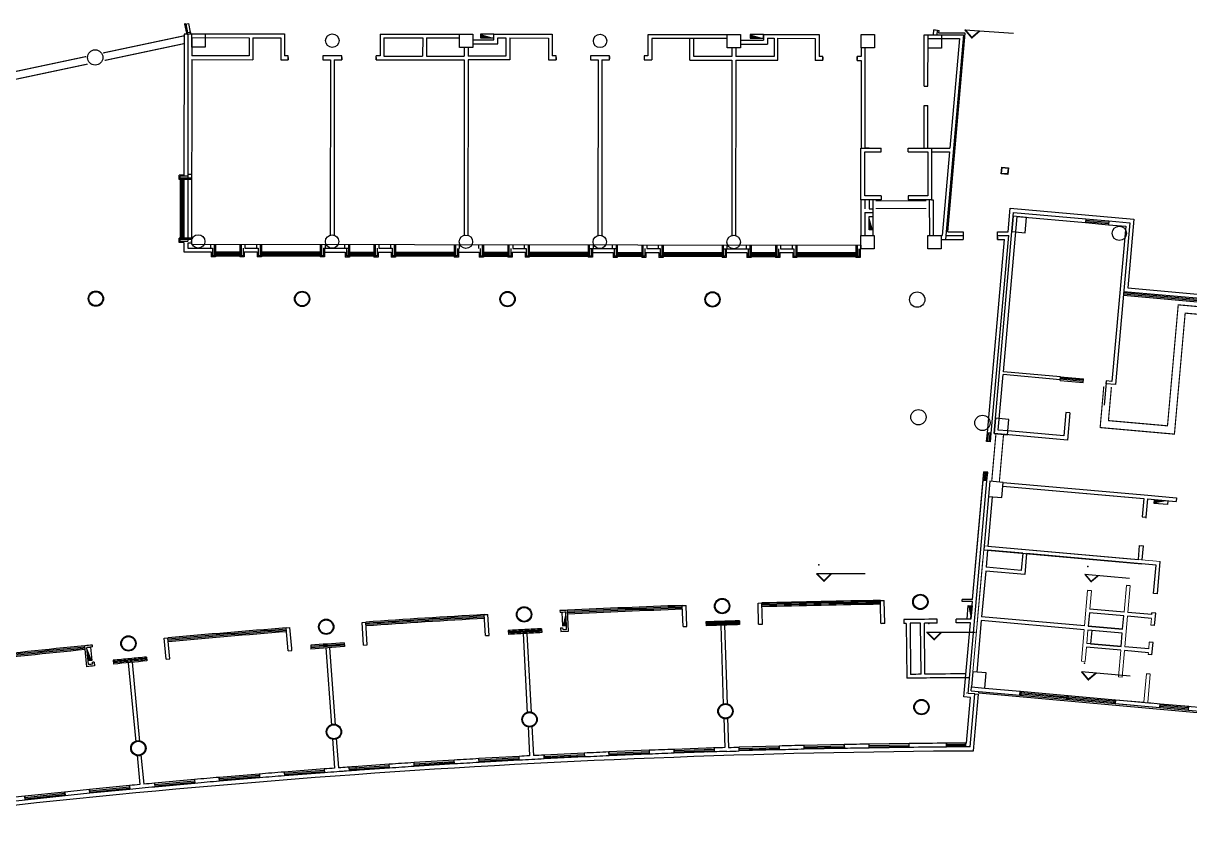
# Model space of a CAD drawing. Header units: millimetres. Extents: x 11680834 to 11851556, y -6213014 to -6078394.
# Drawn here: x 11726574 to 11787564, y -6211866 to -6168938 of the extents above; entities that cross this region are included whole.
import ezdxf

# ---------------------------------------------------------------- set-up
doc = ezdxf.new("R2010")
doc.units = ezdxf.units.MM
for name, color, linetype in [('A—\\M+5C3C5\\M+5B4B0', 135, 'Continuous'), ('A—\\M+5C7BD\\M+5CCE5', 7, 'Continuous'), ('E-COLS-F4$0$0S-COLS-I', 90, 'Continuous'), ('E1-RI-1F$0$A-GLAZ-CWMG', 3, 'Continuous'), ('E1-RI-4F$0$0S-COLS-LINE', 90, 'Continuous'), ('E1-RI-4F$0$A-GLAZ', 6, 'Continuous'), ('E1-RI-4F$0$A-WALL', 7, 'Continuous'), ('E1-RV-4F$0$$2$A-WALL', 7, 'Continuous'), ('E1-RW-4F$0$A-GLAZ-CWMG', 3, 'Continuous'), ('E1-RW-4F$0$A-HOLE', 2, 'Continuous'), ('E1-RW-4F$0$A-WALL', 7, 'Continuous'), ('E2-RI-4F$0$A-DOOR-GLAZ', 1, 'Continuous')]:
    doc.layers.add(name, color=color, linetype=linetype)

msp = doc.modelspace()

# ---------------------------------------------------------------- linework, layer by layer
for p, q in [((11774386, -6169304), (11774246, -6169291)), ((11770582, -6170226), (11770382, -6170226)), ((11740431, -6170723), (11740431, -6170843)), ((11742231, -6170723), (11742231, -6170843)), ((11754431, -6170723), (11754431, -6170843)), ((11756231, -6170723), (11756231, -6170843)), ((11768381, -6170713), (11768381, -6170833)), ((11770181, -6170713), (11770181, -6170833)), ((11774570, -6180031), (11774617, -6180031)), ((11777519, -6180231), (11777519, -6180031)), ((11777519, -6180031), (11778100, -6180031)), ((11774570, -6180231), (11774800, -6180231)), ((11775719, -6180111), (11775719, -6180231)), ((11777519, -6180111), (11777519, -6180231)), ((11777519, -6180231), (11777881, -6180231)), ((11780791, -6187610), (11780809, -6187411)), ((11780791, -6187610), (11781987, -6187716)), ((11781992, -6187650), (11780797, -6187544)), ((11781998, -6187584), (11780803, -6187478)), ((11780809, -6187411), (11782004, -6187517)), ((11781987, -6187716), (11782004, -6187517)), ((11762700, -6206810), (11760601, -6206885)), ((11760601, -6206885), (11760608, -6207085)), ((11760603, -6206952), (11762702, -6206877)), ((11762700, -6206810), (11762707, -6207010)), ((11766098, -6206712), (11763999, -6206769)), ((11764004, -6206969), (11763999, -6206769)), ((11764001, -6206836), (11766100, -6206779)), ((11764003, -6206902), (11766102, -6206845)), ((11766104, -6206912), (11766098, -6206712)), ((11769503, -6206634), (11767404, -6206678)), ((11767408, -6206878), (11767404, -6206678)), ((11767405, -6206745), (11769504, -6206701)), ((11767406, -6206811), (11769506, -6206767)), ((11769507, -6206834), (11767408, -6206878)), ((11769507, -6206834), (11769503, -6206634)), ((11772898, -6206583), (11770798, -6206614)), ((11770801, -6206814), (11770798, -6206614)), ((11770799, -6206681), (11772899, -6206650)), ((11770800, -6206747), (11772900, -6206717)), ((11772900, -6206783), (11770801, -6206814)), ((11772900, -6206783), (11772898, -6206583)), ((11749101, -6207446), (11747005, -6207578)), ((11747009, -6207645), (11749105, -6207513)), ((11749113, -6207646), (11749101, -6207446)), ((11752497, -6207251), (11750400, -6207370)), ((11750412, -6207570), (11750400, -6207370)), ((11750404, -6207437), (11752501, -6207318)), ((11750408, -6207503), (11752505, -6207385)), ((11752508, -6207451), (11750412, -6207570)), ((11752508, -6207451), (11752497, -6207251)), ((11755905, -6207082), (11753807, -6207183)), ((11753807, -6207183), (11753817, -6207383)), ((11753810, -6207250), (11755908, -6207149)), ((11753813, -6207316), (11755911, -6207215)), ((11755914, -6207282), (11753817, -6207383)), ((11755905, -6207082), (11755914, -6207282)), ((11759295, -6206933), (11757197, -6207021)), ((11757197, -6207021), (11757206, -6207221)), ((11757200, -6207087), (11759298, -6206999)), ((11757203, -6207154), (11759301, -6207066)), ((11759304, -6207133), (11757206, -6207221)), ((11759295, -6206933), (11759304, -6207133)), ((11760606, -6207019), (11762704, -6206944)), ((11762707, -6207010), (11760608, -6207085)), ((11766104, -6206912), (11764004, -6206969)), ((11742306, -6207907), (11740212, -6208070)), ((11740212, -6208070), (11740228, -6208269)), ((11740217, -6208136), (11742311, -6207974)), ((11740223, -6208203), (11742316, -6208040)), ((11742321, -6208106), (11740228, -6208269)), ((11742306, -6207907), (11742321, -6208106)), ((11745706, -6207665), (11743611, -6207810)), ((11743625, -6208009), (11743611, -6207810)), ((11743616, -6207876), (11745711, -6207731)), ((11743620, -6207943), (11745715, -6207798)), ((11745720, -6207864), (11743625, -6208009)), ((11745720, -6207864), (11745706, -6207665)), ((11747017, -6207778), (11747005, -6207578)), ((11747013, -6207711), (11749109, -6207579)), ((11749113, -6207646), (11747017, -6207778)), ((11735525, -6208464), (11733433, -6208653)), ((11733433, -6208653), (11733451, -6208852)), ((11733439, -6208719), (11735531, -6208530)), ((11733445, -6208785), (11735537, -6208596)), ((11735543, -6208663), (11733451, -6208852)), ((11735525, -6208464), (11735543, -6208663)), ((11738914, -6208173), (11736822, -6208349)), ((11736822, -6208349), (11736838, -6208548)), ((11736827, -6208415), (11738920, -6208239)), ((11736833, -6208482), (11738925, -6208306)), ((11738931, -6208372), (11736838, -6208548)), ((11738914, -6208173), (11738931, -6208372)), ((11728735, -6209114), (11726647, -6209333)), ((11726668, -6209532), (11726647, -6209333)), ((11726654, -6209400), (11728742, -6209180)), ((11726661, -6209466), (11728749, -6209246)), ((11728756, -6209312), (11726668, -6209532)), ((11728756, -6209312), (11728735, -6209114)), ((11732121, -6208776), (11730031, -6208983)), ((11730051, -6209182), (11730031, -6208983)), ((11730037, -6209049), (11732127, -6208843)), ((11730044, -6209116), (11732134, -6208909)), ((11732140, -6208975), (11730051, -6209182)), ((11732140, -6208975), (11732121, -6208776))]:
    msp.add_line(p, q)
at = {"color": 1}
for p, q in [((11775813, -6169269), (11778352, -6169457)), ((11768052, -6197698), (11770599, -6197698)), ((11782086, -6197728), (11784411, -6197931)), ((11773810, -6200753), (11776357, -6200753)), ((11781909, -6202818), (11784445, -6203040))]:
    msp.add_line(p, q, dxfattribs=at)
at = {"extrusion": (0, 0, -1)}
for p, q in [((11743231, -6170718), (11743231, -6170838)), ((11745031, -6170718), (11745031, -6170838)), ((11757231, -6170665), (11757231, -6170785)), ((11759031, -6170665), (11759031, -6170785)), ((11783191, -6187723), (11783087, -6188888)), ((11776813, -6192387), (11776919, -6192397)), ((11785180, -6194738), (11785279, -6194747)), ((11785180, -6194738), (11785279, -6194747)), ((11785279, -6194747), (11785275, -6194797)), ((11785047, -6196232), (11785147, -6196241)), ((11785047, -6196232), (11785147, -6196241)), ((11754672, -6200533), (11754682, -6200733)), ((11754772, -6200528), (11754777, -6200628))]:
    msp.add_line(p, q, dxfattribs=at)
for points in [[(-11751182, -6169703), (-11751182, -6169503), (-11750482, -6169502), (-11750482, -6169702)], [(-11754939, -6199719), (-11754740, -6199729), (-11754773, -6200428), (-11754973, -6200418)]]:
    msp.add_lwpolyline(points, close=True, dxfattribs=at)
at = {"extrusion": (0, 0, -1), "elevation": 0}
msp.add_lwpolyline([(-11765283, -6169720), (-11765283, -6169520), (-11764583, -6169519), (-11764583, -6169719)], close=True, dxfattribs=at)
at = {"color": 1, "const_width": 91.7}
for points in [[(11775813, -6169269), (11776172, -6169686), (11776589, -6169327)], [(11768052, -6197698), (11768441, -6198087), (11768830, -6197698)], [(11773810, -6200753), (11774199, -6201142), (11774588, -6200753)], [(11781909, -6202818), (11782262, -6203239), (11782684, -6202885)]]:
    msp.add_lwpolyline(points, dxfattribs=at)
at = {"elevation": 0}
msp.add_lwpolyline([(11770799, -6179026), (11770999, -6179027), (11770998, -6179727), (11770798, -6179726)], close=True, dxfattribs=at)
for points in [[(11786416, -6193892), (11786398, -6194091), (11785701, -6194029), (11785719, -6193830)], [(11776122, -6200072), (11775923, -6200054), (11775984, -6199357), (11776184, -6199375)], [(11729896, -6201560), (11730095, -6201540), (11730164, -6202237), (11729965, -6202256)]]:
    msp.add_lwpolyline(points, close=True)
at = {"color": 1, "const_width": 84, "elevation": 0}
msp.add_lwpolyline([(11782086, -6197728), (11782410, -6198114), (11782796, -6197790)], dxfattribs=at)
at = {"color": 1}
for p in [(11768170, -6197243), (11782230, -6197322), (11773928, -6200299), (11782065, -6202375)]:
    msp.add_point(p, dxfattribs=at)
at = {"extrusion": (0, 0, -1)}
for points in [[(-11751182, -6169703), (-11751182, -6169703), (-11750482, -6169702), (-11750482, -6169502)], [(-11765283, -6169720), (-11765283, -6169720), (-11764583, -6169719), (-11764583, -6169519)], [(-11754939, -6199719), (-11754939, -6199719), (-11754973, -6200418), (-11754773, -6200428)]]:
    msp.add_solid(points, dxfattribs=at)
for points in [[(11770799, -6179026), (11770799, -6179026), (11770798, -6179726), (11770998, -6179727)], [(11786416, -6193892), (11786416, -6193892), (11785719, -6193830), (11785701, -6194029)], [(11776122, -6200072), (11776122, -6200072), (11776184, -6199375), (11775984, -6199357)], [(11729896, -6201560), (11729896, -6201560), (11729965, -6202256), (11730164, -6202237)]]:
    msp.add_solid(points)
at = {"layer": 'A—\\M+5C3C5\\M+5B4B0', "extrusion": (0, 0, -1)}
for p, q in [((11735014, -6168921), (11735027, -6168979)), ((11735027, -6168979), (11735222, -6168938)), ((11735322, -6169407), (11735126, -6169448)), ((11735126, -6169448), (11735134, -6169487)), ((11735134, -6169487), (11735138, -6169507)), ((11735138, -6169507), (11735334, -6169466)), ((11735330, -6169446), (11735322, -6169407)), ((11735334, -6169465), (11735330, -6169446))]:
    msp.add_line(p, q, dxfattribs=at)
at = {"layer": 'A—\\M+5C3C5\\M+5B4B0'}
for p, q in [((11735126, -6169448), (11735027, -6168979)), ((11735057, -6168973), (11735156, -6169442)), ((11735181, -6169437), (11735081, -6168968)), ((11735322, -6169407), (11735222, -6168938)), ((11734983, -6169507), (11734974, -6176874)), ((11735183, -6169507), (11734983, -6169507)), ((11735338, -6169484), (11735322, -6169407)), ((11774386, -6169304), (11774465, -6169311)), ((11774453, -6169450), (11774465, -6169311)), ((11775830, -6169450), (11774453, -6169450)), ((11774916, -6179830), (11775830, -6169450)), ((11734716, -6177094), (11734716, -6176874)), ((11734974, -6176874), (11734716, -6176874)), ((11734776, -6177094), (11734716, -6177094)), ((11734776, -6177034), (11734776, -6180234)), ((11734976, -6177614), (11734776, -6177614)), ((11734843, -6177034), (11734843, -6177614)), ((11734910, -6177034), (11734910, -6177614)), ((11734976, -6177034), (11734976, -6180234)), ((11735374, -6177094), (11734976, -6177094)), ((11734976, -6177674), (11734776, -6177674)), ((11734843, -6177674), (11734843, -6180234)), ((11734910, -6177674), (11734910, -6180234)), ((11778067, -6179830), (11778176, -6178604)), ((11778176, -6178604), (11784651, -6179179)), ((11782142, -6179157), (11782125, -6179356)), ((11782125, -6179356), (11783320, -6179462)), ((11782131, -6179289), (11783326, -6179395)), ((11782137, -6179223), (11783332, -6179329)), ((11782142, -6179157), (11783338, -6179263)), ((11783338, -6179263), (11783320, -6179462)), ((11784651, -6179179), (11784333, -6182764)), ((11774916, -6179830), (11775720, -6179830)), ((11775720, -6179830), (11775720, -6180030)), ((11777520, -6179830), (11778067, -6179830)), ((11777520, -6180030), (11777520, -6179830)), ((11734776, -6180174), (11734716, -6180174)), ((11734716, -6180394), (11734716, -6180174)), ((11734970, -6180394), (11734716, -6180394)), ((11734970, -6180394), (11734969, -6180884)), ((11735374, -6180174), (11734976, -6180174)), ((11736622, -6180486), (11736622, -6180886)), ((11737902, -6180488), (11737902, -6180888)), ((11739022, -6180489), (11739022, -6180886)), ((11742102, -6180489), (11742102, -6180886)), ((11743630, -6180495), (11743630, -6180895)), ((11744910, -6180496), (11744910, -6180896)), ((11746030, -6180497), (11746030, -6180895)), ((11749110, -6180497), (11749110, -6180895)), ((11750630, -6180503), (11750630, -6180903)), ((11751910, -6180504), (11751910, -6180904)), ((11753030, -6180505), (11753030, -6180903)), ((11756110, -6180505), (11756110, -6180903)), ((11757630, -6180511), (11757630, -6180911)), ((11758910, -6180513), (11758910, -6180913)), ((11760030, -6180514), (11760030, -6180911)), ((11763110, -6180513), (11763110, -6180911)), ((11764630, -6180519), (11764630, -6180919)), ((11765910, -6180521), (11765910, -6180921)), ((11767030, -6180522), (11767030, -6180919)), ((11770110, -6180522), (11770110, -6180919)), ((11734969, -6180884), (11735322, -6180887)), ((11735322, -6180887), (11736402, -6180889)), ((11736402, -6180886), (11736402, -6181146)), ((11736622, -6181146), (11736402, -6181146)), ((11736560, -6180886), (11737962, -6180888)), ((11736560, -6180953), (11737962, -6180955)), ((11736560, -6181020), (11737962, -6181021)), ((11736560, -6181086), (11737962, -6181088)), ((11736622, -6181086), (11736622, -6181146)), ((11737902, -6181088), (11737902, -6181146)), ((11738122, -6181146), (11737902, -6181146)), ((11738122, -6180888), (11738802, -6180889)), ((11738122, -6180888), (11738122, -6181146)), ((11738162, -6180688), (11738862, -6180689)), ((11738802, -6180889), (11738802, -6181146)), ((11739022, -6181146), (11738802, -6181146)), ((11738962, -6180886), (11742162, -6180886)), ((11738962, -6180953), (11739542, -6180953)), ((11738962, -6181020), (11739542, -6181020)), ((11738962, -6181086), (11742162, -6181086)), ((11739022, -6181086), (11739022, -6181146)), ((11739542, -6180886), (11739542, -6181086)), ((11739602, -6180886), (11739602, -6181086)), ((11739602, -6180953), (11742162, -6180953)), ((11739602, -6181020), (11742162, -6181020)), ((11742102, -6181086), (11742102, -6181146)), ((11742322, -6181146), (11742102, -6181146)), ((11742322, -6180693), (11742322, -6181146)), ((11742330, -6180896), (11743410, -6180897)), ((11743410, -6180894), (11743410, -6181155)), ((11743630, -6181155), (11743410, -6181155)), ((11743568, -6180895), (11744970, -6180896)), ((11743568, -6180961), (11744970, -6180963)), ((11743568, -6181028), (11744970, -6181030)), ((11743568, -6181095), (11744970, -6181096)), ((11743630, -6181095), (11743630, -6181155)), ((11744910, -6181096), (11744910, -6181155)), ((11745130, -6181155), (11744910, -6181155)), ((11745130, -6180896), (11745810, -6180897)), ((11745130, -6180896), (11745130, -6181155)), ((11745170, -6180696), (11745870, -6180697)), ((11745810, -6180897), (11745810, -6181155)), ((11746030, -6181155), (11745810, -6181155)), ((11745970, -6180895), (11749170, -6180895)), ((11745970, -6180961), (11746550, -6180961)), ((11745970, -6181028), (11746550, -6181028)), ((11745970, -6181095), (11749170, -6181095)), ((11746030, -6181095), (11746030, -6181155)), ((11746550, -6180895), (11746550, -6181095)), ((11746610, -6180895), (11746610, -6181095)), ((11746610, -6180961), (11749170, -6180961)), ((11746610, -6181028), (11749170, -6181028)), ((11749110, -6181095), (11749110, -6181155)), ((11749330, -6181155), (11749110, -6181155)), ((11749330, -6180701), (11749330, -6181155)), ((11749330, -6180904), (11750410, -6180905)), ((11750410, -6180903), (11750410, -6181163)), ((11750630, -6181163), (11750410, -6181163)), ((11750568, -6180903), (11751970, -6180905)), ((11750568, -6180970), (11751970, -6180971)), ((11750568, -6181036), (11751970, -6181038)), ((11750568, -6181103), (11751970, -6181105)), ((11750630, -6181103), (11750630, -6181163)), ((11751910, -6181104), (11751910, -6181163)), ((11752130, -6181163), (11751910, -6181163)), ((11752130, -6180904), (11752810, -6180905)), ((11752130, -6180904), (11752130, -6181163)), ((11752170, -6180704), (11752870, -6180705)), ((11752810, -6180905), (11752810, -6181163)), ((11753030, -6181163), (11752810, -6181163)), ((11752970, -6180903), (11756170, -6180903)), ((11752970, -6180970), (11753550, -6180970)), ((11752970, -6181036), (11753550, -6181036)), ((11752970, -6181103), (11756170, -6181103)), ((11753030, -6181103), (11753030, -6181163)), ((11753550, -6180903), (11753550, -6181103)), ((11753610, -6180903), (11753610, -6181103)), ((11753610, -6180970), (11756170, -6180970)), ((11753610, -6181036), (11756170, -6181036)), ((11756110, -6181103), (11756110, -6181163)), ((11756330, -6181163), (11756110, -6181163)), ((11756330, -6180709), (11756330, -6181163)), ((11756330, -6180912), (11757410, -6180913)), ((11757410, -6180911), (11757410, -6181171)), ((11757630, -6181171), (11757410, -6181171)), ((11757568, -6180911), (11758970, -6180913)), ((11757568, -6180978), (11758970, -6180980)), ((11757568, -6181045), (11758970, -6181046)), ((11757568, -6181111), (11758970, -6181113)), ((11757630, -6181111), (11757630, -6181171)), ((11758910, -6181113), (11758910, -6181171)), ((11759130, -6181171), (11758910, -6181171)), ((11759130, -6180913), (11759810, -6180913)), ((11759130, -6180913), (11759130, -6181171)), ((11759170, -6180713), (11759870, -6180713)), ((11759810, -6180913), (11759810, -6181171)), ((11760030, -6181171), (11759810, -6181171)), ((11759970, -6180911), (11763170, -6180911)), ((11759970, -6180978), (11760550, -6180978)), ((11759970, -6181044), (11760550, -6181044)), ((11759970, -6181111), (11763170, -6181111)), ((11760030, -6181111), (11760030, -6181171)), ((11760550, -6180911), (11760550, -6181111)), ((11760610, -6180911), (11760610, -6181111)), ((11760610, -6180978), (11763170, -6180978)), ((11760610, -6181044), (11763170, -6181044)), ((11763110, -6181111), (11763110, -6181171)), ((11763330, -6181171), (11763110, -6181171)), ((11763330, -6180718), (11763330, -6181171)), ((11763330, -6180920), (11764410, -6180922)), ((11764410, -6180919), (11764410, -6181179)), ((11764630, -6181179), (11764410, -6181179)), ((11764568, -6180919), (11765970, -6180921)), ((11764568, -6180986), (11765970, -6180988)), ((11764568, -6181053), (11765970, -6181055)), ((11764568, -6181119), (11765970, -6181121)), ((11764630, -6181119), (11764630, -6181179)), ((11765910, -6181121), (11765910, -6181179)), ((11766130, -6181179), (11765910, -6181179)), ((11766130, -6180921), (11766810, -6180922)), ((11766130, -6180921), (11766130, -6181179)), ((11766170, -6180721), (11766870, -6180722)), ((11766810, -6180922), (11766810, -6181179)), ((11767030, -6181179), (11766810, -6181179)), ((11766970, -6180919), (11770170, -6180919)), ((11766970, -6180986), (11767550, -6180986)), ((11766970, -6181053), (11767550, -6181053)), ((11766970, -6181119), (11770170, -6181119)), ((11767030, -6181119), (11767030, -6181179)), ((11767550, -6180919), (11767550, -6181119)), ((11767610, -6180919), (11767610, -6181119)), ((11767610, -6180986), (11770170, -6180986)), ((11767610, -6181053), (11770170, -6181053)), ((11770110, -6181119), (11770110, -6181179)), ((11770330, -6181179), (11770110, -6181179)), ((11770330, -6180726), (11770330, -6181179)), ((11784104, -6183079), (11789482, -6183556)), ((11784110, -6183012), (11789488, -6183489)), ((11784115, -6182946), (11789494, -6183423)), ((11784333, -6182764), (11789512, -6183224)), ((11784098, -6183145), (11789476, -6183622)), ((11776945, -6190793), (11776984, -6190344)), ((11777011, -6190799), (11777051, -6190350)), ((11777118, -6190356), (11777078, -6190805)), ((11777144, -6190811), (11777184, -6190362)), ((11777144, -6190811), (11776945, -6190793)), ((11776764, -6192835), (11776803, -6192387)), ((11777002, -6192404), (11776803, -6192387)), ((11776830, -6192841), (11776870, -6192392)), ((11776896, -6192847), (11776936, -6192398)), ((11776963, -6192853), (11777002, -6192404)), ((11764016, -6200167), (11764022, -6200367)), ((11751926, -6200674), (11751937, -6200874)), ((11753674, -6200583), (11753684, -6200782)), ((11762267, -6200222), (11762273, -6200422)), ((11743350, -6201314), (11743364, -6201514)), ((11741600, -6201443), (11741615, -6201642)), ((11731269, -6202229), (11731289, -6202428)), ((11733022, -6202063), (11733041, -6202263)), ((11778680, -6204047), (11778698, -6203848)), ((11778698, -6203848), (11783678, -6204290)), ((11778740, -6204053), (11778758, -6203853)), ((11776327, -6203990), (11776526, -6204008)), ((11776532, -6203937), (11776540, -6203857)), ((11776532, -6203937), (11805070, -6206470)), ((11778680, -6204047), (11783661, -6204489)), ((11778746, -6203986), (11781147, -6204199)), ((11778752, -6203920), (11781153, -6204133)), ((11781206, -6204205), (11783607, -6204418)), ((11781212, -6204138), (11783613, -6204351)), ((11783661, -6204489), (11783678, -6204290)), ((11786001, -6204697), (11787496, -6204830)), ((11786007, -6204631), (11787502, -6204763)), ((11786013, -6204565), (11787508, -6204697)), ((11786020, -6204499), (11787514, -6204631)), ((11775848, -6206556), (11774848, -6206564)), ((11774848, -6206564), (11774850, -6206764)), ((11774848, -6206631), (11775848, -6206623)), ((11774849, -6206697), (11775849, -6206689)), ((11775849, -6206756), (11774850, -6206764)), ((11775848, -6206556), (11775849, -6206756)), ((11775849, -6206756), (11775848, -6206556))]:
    msp.add_line(p, q, dxfattribs=at)
for points in [[(11778698, -6203848), (11778758, -6203853), (11778740, -6204053), (11778680, -6204047)], [(11781158, -6204067), (11781218, -6204072), (11781200, -6204271), (11781141, -6204266)], [(11783619, -6204285), (11783678, -6204290), (11783661, -6204489), (11783601, -6204484)]]:
    msp.add_lwpolyline(points, close=True, dxfattribs=at)
msp.add_lwpolyline([(11709520, -6211259), (11709648, -6211866, -0.034352), (11776265, -6206955), (11776526, -6204008)], format="xyb", dxfattribs=at)
for centre, radius, start, end in [((11778689, -6694149), 495100, 92.04405, 92.73837), ((11778689, -6694149), 495033, 92.04401, 92.73841), ((11778689, -6694149), 494967, 92.04396, 92.73846), ((11778689, -6694149), 494900, 92.04391, 92.7385), ((11778689, -6694149), 495100, 90.84405, 91.56156), ((11778689, -6694149), 495033, 90.84401, 91.56161), ((11778689, -6694149), 494967, 90.84396, 91.56165), ((11778689, -6694149), 494900, 90.84391, 91.5617), ((11778689, -6694149), 495100, 93.24401, 93.96152), ((11778689, -6694149), 495033, 93.24397, 93.96157), ((11778689, -6694149), 494967, 93.24392, 93.96162), ((11778689, -6694149), 494900, 93.24388, 93.96167), ((11778689, -6694149), 494200, 91.8028, 91.90425), ((11778689, -6694149), 494200, 91.70136, 91.8028), ((11778689, -6694149), 495100, 94.44497, 95.16247), ((11778689, -6694149), 495033, 94.4449, 95.1625), ((11778689, -6694149), 494967, 94.44483, 95.16253), ((11778689, -6694149), 494900, 94.44476, 95.16256), ((11778689, -6694149), 494200, 93.00281, 93.10425), ((11778689, -6694149), 494133, 93.00281, 93.10425), ((11778689, -6694149), 494067, 93.00281, 93.10425), ((11778689, -6694149), 494200, 92.90136, 93.00281), ((11778689, -6694149), 494133, 92.90136, 93.00281), ((11778689, -6694149), 494067, 92.90136, 93.00281), ((11778689, -6694149), 494000, 92.90136, 93.00281), ((11778689, -6694149), 494133, 91.8028, 91.90425), ((11778689, -6694149), 494067, 91.8028, 91.90425), ((11778689, -6694149), 494000, 91.8028, 91.90425), ((11778689, -6694149), 494133, 91.70136, 91.8028), ((11778689, -6694149), 494067, 91.70136, 91.8028), ((11778689, -6694149), 494000, 91.70136, 91.8028), ((11778689, -6694149), 494100, 94.10136, 94.30488), ((11778689, -6694149), 494030, 94.10136, 94.30488), ((11778689, -6694149), 494000, 93.00281, 93.10425), ((11778677, -6694038), 494988, 95.6683, 96.3634), ((11778689, -6694149), 495033, 95.66842, 96.36341), ((11778689, -6694149), 494967, 95.66842, 96.36346), ((11778689, -6694149), 494900, 95.66842, 96.36352), ((11778689, -6694149), 493970, 94.10136, 94.30488), ((11778689, -6694149), 493900, 94.10136, 94.30488), ((11778689, -6694149), 494200, 95.404, 95.5061), ((11778689, -6694149), 494133, 95.404, 95.5061), ((11778689, -6694149), 494067, 95.404, 95.5061), ((11778689, -6694149), 494000, 95.30199, 95.5061), ((11778689, -6694149), 494200, 95.30199, 95.404), ((11778689, -6694149), 494133, 95.30199, 95.404), ((11778689, -6694149), 494067, 95.30199, 95.404)]:
    msp.add_arc(centre, radius, start, end, dxfattribs=at)
at = {"layer": 'A—\\M+5C7BD\\M+5CCE5'}
for p, q in [((11735182, -6169498), (11735182, -6180316)), ((11735246, -6169484), (11740232, -6169490)), ((11735382, -6169684), (11738382, -6169688)), ((11735382, -6169684), (11735382, -6170634)), ((11738382, -6169688), (11738381, -6170638)), ((11738582, -6169688), (11738581, -6170838)), ((11738582, -6169688), (11740032, -6169690)), ((11740032, -6169690), (11740031, -6170840)), ((11740232, -6169490), (11740231, -6170643)), ((11745232, -6169496), (11745231, -6170643)), ((11745232, -6169496), (11750083, -6169502)), ((11745432, -6169696), (11745431, -6170646)), ((11745432, -6169696), (11747457, -6169699)), ((11747457, -6169699), (11747456, -6170649)), ((11747657, -6169699), (11747656, -6170649)), ((11747657, -6169699), (11749383, -6169701)), ((11750083, -6169502), (11750082, -6169802)), ((11751182, -6169503), (11754232, -6169507)), ((11751182, -6169803), (11751182, -6169503)), ((11754032, -6169506), (11754232, -6169507)), ((11754232, -6169507), (11754231, -6170643)), ((11759232, -6169537), (11759231, -6170643)), ((11759232, -6169513), (11764083, -6169518)), ((11764083, -6169518), (11764082, -6169818)), ((11765283, -6169520), (11765282, -6169820)), ((11765283, -6169520), (11768182, -6169523)), ((11768182, -6169523), (11768181, -6170673)), ((11773679, -6172230), (11773682, -6169530)), ((11773682, -6169530), (11774165, -6169530)), ((11774165, -6169530), (11774186, -6169286)), ((11774386, -6169304), (11774186, -6169286)), ((11774366, -6169530), (11774386, -6169304)), ((11774366, -6169530), (11775745, -6169532)), ((11775745, -6169532), (11774800, -6180231)), ((11749631, -6170201), (11749631, -6170651)), ((11749832, -6170201), (11749831, -6170651)), ((11750082, -6169802), (11751182, -6169803)), ((11750082, -6170002), (11751382, -6170003)), ((11751382, -6169703), (11751807, -6169704)), ((11751382, -6170003), (11751382, -6169703)), ((11751807, -6169704), (11751806, -6170654)), ((11752007, -6169704), (11752006, -6170854)), ((11752007, -6169704), (11754032, -6169706)), ((11754032, -6169706), (11754031, -6170843)), ((11759432, -6169738), (11759431, -6170843)), ((11759432, -6169713), (11763383, -6169717)), ((11761431, -6170865), (11761432, -6169715)), ((11761631, -6170665), (11761632, -6169715)), ((11763631, -6170218), (11763631, -6170668)), ((11763831, -6170218), (11763831, -6170668)), ((11764082, -6169818), (11765282, -6169820)), ((11764082, -6170018), (11765482, -6170020)), ((11765483, -6169720), (11765482, -6170020)), ((11765483, -6169720), (11765830, -6169720)), ((11765830, -6169720), (11765831, -6170670)), ((11766031, -6170871), (11766032, -6169721)), ((11766032, -6169721), (11767982, -6169723)), ((11767982, -6169723), (11767981, -6170873)), ((11770382, -6170226), (11770382, -6170673)), ((11770583, -6170226), (11770582, -6175455)), ((11773879, -6172230), (11773882, -6169730)), ((11773882, -6169730), (11775527, -6169732)), ((11775527, -6169732), (11775021, -6175455)), ((11735381, -6170834), (11735370, -6180484)), ((11738381, -6170638), (11735382, -6170634)), ((11735382, -6170834), (11738581, -6170838)), ((11740031, -6170840), (11740431, -6170840)), ((11740431, -6170643), (11740231, -6170643)), ((11740431, -6170840), (11740431, -6170643)), ((11742731, -6170643), (11742231, -6170643)), ((11742231, -6170643), (11742231, -6170843)), ((11742231, -6170843), (11742631, -6170843)), ((11742631, -6170843), (11742620, -6180008)), ((11743231, -6170643), (11742731, -6170643)), ((11742831, -6170843), (11742820, -6180008)), ((11742831, -6170843), (11743231, -6170843)), ((11743231, -6170843), (11743231, -6170643)), ((11745231, -6170643), (11745031, -6170643)), ((11745031, -6170846), (11745031, -6170643)), ((11745031, -6170846), (11749631, -6170851)), ((11745431, -6170646), (11747456, -6170649)), ((11747656, -6170649), (11749631, -6170651)), ((11749631, -6170851), (11749620, -6180016)), ((11749831, -6170851), (11749820, -6180016)), ((11751806, -6170654), (11749831, -6170651)), ((11752006, -6170854), (11749831, -6170851)), ((11754031, -6170843), (11754431, -6170843)), ((11754431, -6170643), (11754231, -6170643)), ((11754431, -6170843), (11754431, -6170643)), ((11756731, -6170643), (11756231, -6170643)), ((11756231, -6170643), (11756231, -6170843)), ((11756231, -6170843), (11756631, -6170843)), ((11756631, -6170843), (11756620, -6180024)), ((11757231, -6170643), (11756731, -6170643)), ((11756831, -6170843), (11756820, -6180024)), ((11756831, -6170843), (11757231, -6170843)), ((11757231, -6170843), (11757231, -6170643)), ((11759231, -6170643), (11759031, -6170643)), ((11759031, -6170643), (11759031, -6170843)), ((11759031, -6170843), (11759431, -6170843)), ((11761431, -6170865), (11763631, -6170868)), ((11763631, -6170668), (11761631, -6170665)), ((11763631, -6170868), (11763620, -6180032)), ((11763831, -6170868), (11763820, -6180032)), ((11765831, -6170670), (11763831, -6170668)), ((11763831, -6170868), (11766031, -6170871)), ((11768381, -6170873), (11767981, -6170873)), ((11768381, -6170673), (11768181, -6170673)), ((11768381, -6170873), (11768381, -6170673)), ((11770382, -6170673), (11770181, -6170673)), ((11770181, -6170873), (11770181, -6170673)), ((11770181, -6170873), (11770382, -6170873)), ((11770382, -6170873), (11770382, -6175455)), ((11773679, -6172230), (11773879, -6172230)), ((11773675, -6175455), (11773678, -6173230)), ((11773678, -6173230), (11773878, -6173230)), ((11773875, -6175455), (11773878, -6173230)), ((11770570, -6175655), (11771438, -6175655)), ((11770570, -6175655), (11771438, -6175655)), ((11770800, -6175455), (11770582, -6175455)), ((11770632, -6175455), (11770632, -6175455)), ((11771438, -6175655), (11771438, -6175455)), ((11771438, -6175655), (11771438, -6175455)), ((11772838, -6175655), (11772838, -6175455)), ((11772838, -6175655), (11772838, -6175455)), ((11774070, -6175455), (11775021, -6175455)), ((11774070, -6175655), (11775003, -6175655)), ((11775003, -6175655), (11774617, -6180031)), ((11770372, -6178160), (11770370, -6180026)), ((11770572, -6178155), (11770572, -6178626)), ((11770800, -6178155), (11770800, -6178626)), ((11771000, -6178155), (11770998, -6180026)), ((11771438, -6177955), (11771438, -6178155)), ((11771438, -6177955), (11771438, -6178155)), ((11772838, -6177955), (11772838, -6178155)), ((11772838, -6177955), (11772838, -6178155)), ((11773950, -6178155), (11773951, -6180030)), ((11774150, -6178155), (11774150, -6180030)), ((11770572, -6178826), (11770570, -6180026)), ((11770572, -6178826), (11770999, -6178826)), ((11770800, -6178626), (11771000, -6178626)), ((11777333, -6190375), (11778357, -6178821)), ((11778357, -6178821), (11782142, -6179157)), ((11777820, -6187147), (11778539, -6179038)), ((11778539, -6179038), (11782125, -6179356)), ((11773870, -6180030), (11774617, -6180031)), ((11774817, -6180031), (11775719, -6180031)), ((11775719, -6180031), (11775719, -6180231)), ((11777184, -6190362), (11778100, -6180031)), ((11735170, -6180434), (11735169, -6180684)), ((11735370, -6180484), (11770370, -6180526)), ((11774800, -6180231), (11775719, -6180231)), ((11776984, -6190345), (11777881, -6180231)), ((11735169, -6180684), (11736462, -6180686)), ((11742262, -6180692), (11743569, -6180694)), ((11756170, -6180709), (11757569, -6180711)), ((11763170, -6180717), (11764569, -6180719)), ((11777549, -6190194), (11777806, -6187299)), ((11783200, -6187624), (11783186, -6187776)), ((11781096, -6189274), (11780987, -6190499)), ((11781295, -6189291), (11781096, -6189274)), ((11781295, -6189291), (11781169, -6190716)), ((11777184, -6190362), (11776984, -6190344)), ((11777184, -6190362), (11776984, -6190345)), ((11781169, -6190716), (11777333, -6190375)), ((11778048, -6190238), (11777549, -6190194)), ((11780987, -6190499), (11778048, -6190238)), ((11775978, -6203959), (11776963, -6192853)), ((11776212, -6199055), (11776803, -6192387)), ((11776212, -6199055), (11776764, -6192835)), ((11776963, -6192853), (11776764, -6192835)), ((11776963, -6192853), (11776764, -6192835)), ((11776986, -6192594), (11777002, -6192404)), ((11777792, -6193127), (11784964, -6193763)), ((11777792, -6193127), (11785164, -6193781)), ((11777792, -6193127), (11784964, -6193763)), ((11777792, -6193127), (11785164, -6193781)), ((11777810, -6192928), (11785182, -6193581)), ((11777810, -6192928), (11785182, -6193581)), ((11777042, -6193663), (11776795, -6196452)), ((11777042, -6193663), (11776795, -6196452)), ((11777241, -6193680), (11777011, -6196270)), ((11777241, -6193680), (11777011, -6196270)), ((11785164, -6193781), (11785080, -6194729)), ((11785164, -6193781), (11785080, -6194729)), ((11785182, -6193581), (11786874, -6193732)), ((11785364, -6193798), (11785279, -6194747)), ((11785364, -6193798), (11785279, -6194747)), ((11785364, -6193798), (11786856, -6193931)), ((11785380, -6193599), (11785380, -6193599)), ((11785380, -6193599), (11785380, -6193599)), ((11786874, -6193734), (11786856, -6193933)), ((11785080, -6194729), (11785279, -6194747)), ((11785080, -6194729), (11785279, -6194747)), ((11776795, -6196452), (11785063, -6197185)), ((11776795, -6196452), (11785063, -6197185)), ((11776994, -6196469), (11784365, -6197124)), ((11777011, -6196270), (11784463, -6196932)), ((11777011, -6196270), (11784882, -6196968)), ((11777011, -6196270), (11784882, -6196968)), ((11784882, -6196968), (11784948, -6196223)), ((11784882, -6196968), (11784948, -6196223)), ((11784948, -6196223), (11785147, -6196241)), ((11784948, -6196223), (11785147, -6196241)), ((11785081, -6196986), (11785147, -6196241)), ((11785081, -6196986), (11785147, -6196241)), ((11761030, -6199364), (11761229, -6199357)), ((11761076, -6200463), (11761030, -6199364)), ((11761276, -6200456), (11761229, -6199357)), ((11764997, -6199238), (11765197, -6199233)), ((11765020, -6200338), (11764997, -6199238)), ((11765220, -6200333), (11765197, -6199233)), ((11771395, -6199103), (11771595, -6199100)), ((11771400, -6199303), (11771395, -6199103)), ((11771421, -6200315), (11771400, -6199303)), ((11771621, -6200313), (11771595, -6199100)), ((11775660, -6199158), (11775660, -6199058)), ((11776122, -6200072), (11776203, -6199155)), ((11776124, -6200043), (11776203, -6199155)), ((11750672, -6199842), (11750871, -6199831)), ((11750740, -6200940), (11750672, -6199842)), ((11750940, -6200929), (11750871, -6199831)), ((11754636, -6199634), (11754640, -6199734)), ((11754977, -6200618), (11754939, -6199719)), ((11755081, -6200713), (11755035, -6199614)), ((11772616, -6200100), (11772618, -6200300)), ((11774360, -6200283), (11774360, -6200083)), ((11775360, -6200276), (11775360, -6200076)), ((11740318, -6200538), (11740517, -6200523)), ((11740421, -6201732), (11740318, -6200538)), ((11740612, -6201619), (11740517, -6200523)), ((11744284, -6200246), (11744484, -6200232)), ((11744359, -6201444), (11744284, -6200246)), ((11744559, -6201430), (11744484, -6200232)), ((11754672, -6200533), (11754772, -6200528)), ((11754682, -6200733), (11755081, -6200713)), ((11754777, -6200628), (11754977, -6200618)), ((11761076, -6200463), (11761276, -6200456)), ((11763048, -6200397), (11763178, -6204544)), ((11763248, -6200390), (11763378, -6204537)), ((11765020, -6200338), (11765220, -6200333)), ((11772743, -6200299), (11772773, -6203170)), ((11772943, -6200296), (11772971, -6202967)), ((11773521, -6202960), (11773493, -6200291)), ((11773721, -6202957), (11773693, -6200289)), ((11775761, -6204140), (11776104, -6200272)), ((11733940, -6201075), (11734139, -6201057)), ((11734035, -6202171), (11733940, -6201075)), ((11734235, -6202153), (11734139, -6201057)), ((11750740, -6200940), (11750940, -6200929)), ((11752711, -6200833), (11752928, -6204976)), ((11752910, -6200822), (11753128, -6204965)), ((11729895, -6202565), (11729787, -6201470)), ((11729985, -6202455), (11729896, -6201560)), ((11740421, -6201732), (11740620, -6201717)), ((11740620, -6201717), (11740612, -6201619)), ((11742392, -6201585), (11742689, -6205623)), ((11742592, -6201570), (11742889, -6205608)), ((11744359, -6201444), (11744559, -6201430)), ((11732065, -6202354), (11732456, -6206485)), ((11732264, -6202335), (11732655, -6206466)), ((11734035, -6202171), (11734235, -6202153)), ((11776110, -6204171), (11775761, -6204140)), ((11775887, -6203951), (11775883, -6203951)), ((11775898, -6206557), (11776110, -6204171)), ((11776327, -6203990), (11775978, -6203959)), ((11776081, -6206756), (11776327, -6203990)), ((11783912, -6204311), (11785621, -6204463)), ((11783895, -6204511), (11785603, -6204662)), ((11787414, -6204622), (11788310, -6204701)), ((11787496, -6204830), (11787514, -6204631)), ((11787496, -6204830), (11788293, -6204901)), ((11752965, -6205677), (11753046, -6207223)), ((11753165, -6205667), (11753246, -6207212)), ((11763200, -6205245), (11763249, -6206793)), ((11763400, -6205239), (11763449, -6206787)), ((11742741, -6206323), (11742854, -6207866)), ((11742940, -6206308), (11743054, -6207852)), ((11760608, -6207085), (11760601, -6206884)), ((11762700, -6206812), (11762707, -6207011)), ((11764004, -6206969), (11763999, -6206769)), ((11766098, -6206712), (11766104, -6206912)), ((11767408, -6206878), (11767404, -6206678)), ((11769507, -6206834), (11769503, -6206634)), ((11769503, -6206635), (11769507, -6206835)), ((11770801, -6206814), (11770798, -6206614)), ((11772900, -6206783), (11772898, -6206583)), ((11774850, -6206764), (11774848, -6206564)), ((11775848, -6206557), (11775849, -6206757)), ((11732522, -6207184), (11732668, -6208725)), ((11732721, -6207165), (11732867, -6208706)), ((11749113, -6207646), (11749103, -6207446)), ((11750411, -6207569), (11750400, -6207369)), ((11752508, -6207452), (11752497, -6207252)), ((11753813, -6207383), (11753807, -6207183)), ((11755905, -6207082), (11755914, -6207282)), ((11757206, -6207222), (11757197, -6207022)), ((11759295, -6206934), (11759304, -6207134)), ((11740212, -6208068), (11740227, -6208268)), ((11742306, -6207907), (11742321, -6208107)), ((11743993, -6207984), (11743979, -6207785)), ((11745720, -6207864), (11745709, -6207664)), ((11747017, -6207778), (11747005, -6207578)), ((11733437, -6208652), (11733451, -6208852)), ((11735528, -6208462), (11735543, -6208661)), ((11736838, -6208548), (11736822, -6208349)), ((11738916, -6208173), (11738931, -6208372)), ((11726649, -6209333), (11726668, -6209532)), ((11728737, -6209113), (11728756, -6209313)), ((11730031, -6208982), (11730050, -6209181)), ((11732121, -6208777), (11732139, -6208976))]:
    msp.add_line(p, q, dxfattribs=at)
for points in [[(11735383, -6169484), (11736083, -6169485), (11736082, -6170185), (11735382, -6170184)], [(11749383, -6169501), (11750083, -6169502), (11750082, -6170202), (11749382, -6170201)], [(11763383, -6169517), (11764083, -6169518), (11764082, -6170218), (11763382, -6170217)], [(11770383, -6169526), (11771083, -6169526), (11771082, -6170226), (11770382, -6170226)], [(11773882, -6169530), (11774582, -6169531), (11774582, -6170231), (11773882, -6170230)], [(11779037, -6179082), (11778340, -6179020), (11778269, -6179817), (11778967, -6179879)], [(11770370, -6180026), (11771070, -6180026), (11771070, -6180726), (11770370, -6180726)], [(11773870, -6180030), (11774570, -6180031), (11774569, -6180731), (11773869, -6180730)], [(11778101, -6189640), (11777404, -6189579), (11777333, -6190376), (11778030, -6190437)], [(11777810, -6192928), (11777112, -6192866), (11777042, -6193663), (11777739, -6193724)], [(11776927, -6202889), (11776229, -6202827), (11776159, -6203624), (11776856, -6203685)]]:
    msp.add_lwpolyline(points, close=True, dxfattribs=at)
for points in [[(11774070, -6178155), (11774150, -6178155)], [(11783338, -6179263), (11784433, -6179360), (11783683, -6187820), (11783186, -6187776)], [(11783320, -6179462), (11784217, -6179541), (11783498, -6187650), (11783200, -6187624)], [(11780795, -6187564), (11777806, -6187299)], [(11780809, -6187412), (11777820, -6187147)], [(11730195, -6201530), (11730185, -6201431)], [(11730174, -6202336), (11730184, -6202436)], [(11730274, -6202326), (11730294, -6202525)]]:
    msp.add_lwpolyline(points, dxfattribs=at)
for centre, radius in [((11742732, -6169843), 350), ((11756732, -6169859), 350), ((11730332, -6170723), 400), ((11735720, -6180335), 350), ((11742720, -6180343), 350), ((11749720, -6180351), 350), ((11756720, -6180359), 350), ((11763720, -6180368), 350), ((11783883, -6179913), 375), ((11730367, -6183328), 400), ((11730367, -6183328), 365), ((11741153, -6183341), 400), ((11741153, -6183341), 365), ((11751894, -6183354), 400), ((11751894, -6183354), 365), ((11762612, -6183366), 400), ((11762612, -6183366), 365), ((11773315, -6183379), 400), ((11773380, -6189523), 400), ((11776730, -6189820), 400), ((11773481, -6199176), 400), ((11773481, -6199176), 365), ((11752759, -6199829), 400), ((11752759, -6199829), 365), ((11763117, -6199394), 400), ((11763117, -6199394), 365), ((11742412, -6200480), 400), ((11742412, -6200480), 365), ((11732071, -6201349), 400), ((11732071, -6201349), 365), ((11773539, -6204676), 400), ((11773539, -6204676), 365), ((11753047, -6205321), 400), ((11753047, -6205321), 365), ((11763289, -6204891), 400), ((11763289, -6204891), 365), ((11742816, -6205965), 400), ((11742816, -6205965), 365), ((11732589, -6206825), 400), ((11732589, -6206825), 365)]:
    msp.add_circle(centre, radius, dxfattribs=at)
for centre, radius, start, end in [((11778689, -6694149), 495100, 90.28663, 90.35047), ((11778689, -6694149), 495000, 90.28772, 90.35054), ((11778689, -6694149), 495100, 92.73837, 92.78466), ((11778689, -6694149), 495000, 92.75001, 92.78466), ((11778315, -6690920), 490853, 90.46166, 90.66528), ((11778315, -6690920), 490853, 90.25604, 90.34493), ((11778315, -6690920), 490653, 90.78176, 90.80512), ((11778315, -6690920), 490653, 90.6507, 90.6653), ((11778315, -6690920), 490653, 90.56312, 90.62734), ((11778315, -6690920), 490653, 90.46184, 90.53976), ((11778315, -6690920), 490653, 90.25822, 90.34506), ((11778689, -6694149), 495100, 95.62213, 95.66842), ((11778689, -6694149), 495000, 95.62213, 95.65685), ((11778689, -6694149), 494000, 95.62205, 95.66844), ((11778689, -6694149), 494100, 95.63365, 95.65684), ((11778689, -6694149), 494200, 95.62205, 95.63364), ((11776846, -6470338), 267199, 90.1705, 90.87325), ((11776846, -6470338), 267399, 90.71234, 90.83019), ((11776846, -6470338), 267399, 90.20961, 90.66949), ((11771541, -6512684), 305995, 92.04889, 92.29353), ((11778651, -6693635), 487085, 91.81201, 91.92117), ((11761922, -6149579), 57228, 271.52893, 272.07999), ((11824583, -8414273), 2208335, 91.483695, 91.517573), ((11826234, -8477124), 2271008, 91.484296, 91.517207), ((11775111, -6529619), 323034, 90.76509, 90.99475), ((11775080, -6527586), 320800, 90.76426, 90.9953), ((11778651, -6693635), 487085, 90.44734, 90.67677), ((11778653, -6693846), 487096, 90.44736, 90.67663), ((11778651, -6693635), 486885, 90.3024, 90.33196), ((11777118, -6461991), 255437, 90.27366, 90.28496), ((11778182, -6622052), 415301, 90.28973, 90.32173), ((11778651, -6693635), 487085, 93.32496, 93.47788), ((11778651, -6693635), 487085, 93.01328, 93.07794), ((11778651, -6693635), 486885, 93.00152, 93.07797), ((11778651, -6693635), 486885, 92.9241, 93.00152), ((11778651, -6693634), 487085, 92.92364, 92.98976), ((11765886, -6407214), 200381, 92.48534, 92.85536), ((11765885, -6407194), 200160, 92.48538, 92.85546), ((11767352, -6406073), 199102, 91.94112, 92.31674), ((11778651, -6693635), 486885, 91.80025, 91.92112), ((11759970, -6089122), 117916, 271.64527, 271.96088), ((11778651, -6693635), 487085, 94.52624, 94.67916), ((11778651, -6693635), 487085, 94.21456, 94.27921), ((11778651, -6693635), 486885, 94.12537, 94.27924), ((11778651, -6693635), 486885, 94.08193, 94.2028), ((11778651, -6693635), 487085, 94.08188, 94.19103), ((11778962, -6698306), 491767, 93.72593, 93.87718), ((11778962, -6698306), 491567, 93.72593, 93.87718), ((11778651, -6693635), 486885, 93.32509, 93.47808), ((11778651, -6693635), 487085, 95.41702, 95.48169), ((11778651, -6693635), 487085, 95.32619, 95.39349), ((11776850, -6673094), 466466, 94.92275, 95.0822), ((11775175, -6653978), 447077, 94.91908, 95.08571), ((11778651, -6693635), 486885, 94.52637, 94.67935), ((11778651, -6693635), 487085, 96.12867, 96.28161), ((11778651, -6693635), 487085, 95.72872, 95.88164), ((11778651, -6693635), 486885, 95.72885, 95.88183), ((11778651, -6693635), 486885, 95.40526, 95.48172), ((11778651, -6693635), 486885, 95.32665, 95.40526), ((11778651, -6693635), 486885, 96.12897, 96.28197)]:
    msp.add_arc(centre, radius, start, end, dxfattribs=at)
at = {"layer": 'E-COLS-F4$0$0S-COLS-I'}
for points in [[(11735383, -6169484), (11736083, -6169485), (11736082, -6170185), (11735382, -6170184)], [(11749383, -6169501), (11750083, -6169502), (11750082, -6170202), (11749382, -6170201)], [(11763383, -6169517), (11764083, -6169518), (11764082, -6170218), (11763382, -6170217)], [(11770383, -6169526), (11771083, -6169526), (11771082, -6170226), (11770382, -6170226)], [(11773882, -6169530), (11774582, -6169531), (11774582, -6170231), (11773882, -6170230)], [(11779037, -6179082), (11778340, -6179020), (11778269, -6179817), (11778967, -6179879)], [(11770370, -6180026), (11771070, -6180026), (11771070, -6180726), (11770370, -6180726)], [(11773870, -6180030), (11774570, -6180031), (11774569, -6180731), (11773869, -6180730)], [(11778101, -6189640), (11777404, -6189579), (11777333, -6190376), (11778030, -6190437)], [(11777810, -6192928), (11777112, -6192866), (11777042, -6193663), (11777739, -6193724)], [(11776927, -6202889), (11776229, -6202827), (11776159, -6203624), (11776856, -6203685)]]:
    msp.add_lwpolyline(points, close=True, dxfattribs=at)
for centre, radius in [((11742732, -6169843), 350), ((11756732, -6169859), 350), ((11730332, -6170723), 400), ((11735720, -6180335), 350), ((11742720, -6180343), 350), ((11749720, -6180351), 350), ((11756720, -6180359), 350), ((11763720, -6180368), 350), ((11783883, -6179913), 375), ((11730367, -6183328), 400), ((11730367, -6183328), 365), ((11741153, -6183341), 400), ((11741153, -6183341), 365), ((11751894, -6183354), 400), ((11751894, -6183354), 365), ((11762612, -6183366), 400), ((11762612, -6183366), 365), ((11773315, -6183379), 400), ((11773380, -6189523), 400), ((11776730, -6189820), 400), ((11773481, -6199176), 400), ((11773481, -6199176), 365), ((11752759, -6199829), 400), ((11752759, -6199829), 365), ((11763117, -6199394), 400), ((11763117, -6199394), 365), ((11742412, -6200480), 400), ((11742412, -6200480), 365), ((11732071, -6201349), 400), ((11732071, -6201349), 365), ((11773539, -6204676), 400), ((11773539, -6204676), 365), ((11753047, -6205321), 400), ((11753047, -6205321), 365), ((11763289, -6204891), 400), ((11763289, -6204891), 365), ((11742816, -6205965), 400), ((11742816, -6205965), 365), ((11732589, -6206825), 400), ((11732589, -6206825), 365)]:
    msp.add_circle(centre, radius, dxfattribs=at)
at = {"layer": 'E1-RI-1F$0$A-GLAZ-CWMG'}
for p, q in [((11786002, -6204697), (11786020, -6204498)), ((11786020, -6204498), (11786002, -6204697))]:
    msp.add_line(p, q, dxfattribs=at)
at = {"layer": 'E1-RI-4F$0$0S-COLS-LINE', "color": 4}
msp.add_lwpolyline([(11777740, -6176451), (11778089, -6176482), (11778058, -6176831), (11777709, -6176800), (11777740, -6176451)], dxfattribs=at)
msp.add_lwpolyline([(11777758, -6176473), (11778067, -6176500), (11778040, -6176809), (11777731, -6176782)], close=True, dxfattribs=at)
at = {"layer": 'E1-RI-4F$0$A-GLAZ'}
msp.add_line((11778300, -6179463), (11778303, -6179438), dxfattribs=at)
at = {"layer": 'E1-RI-4F$0$A-WALL'}
for p, q in [((11735174, -6176934), (11734776, -6176934)), ((11734776, -6177034), (11734776, -6176934)), ((11735374, -6176834), (11735174, -6176834)), ((11735374, -6177034), (11734776, -6177034)), ((11735370, -6180234), (11734776, -6180234)), ((11734776, -6180334), (11734776, -6180234)), ((11735170, -6180334), (11734776, -6180334)), ((11735370, -6180434), (11735170, -6180434)), ((11736362, -6180486), (11736362, -6180686)), ((11736562, -6180486), (11736561, -6181086)), ((11737962, -6180488), (11737962, -6181086)), ((11738062, -6180488), (11738062, -6180488)), ((11738162, -6180488), (11738162, -6180688)), ((11738762, -6180489), (11738762, -6180689)), ((11738862, -6180489), (11738862, -6180489)), ((11738962, -6180489), (11738962, -6181086)), ((11742162, -6180493), (11742162, -6181086)), ((11742362, -6180493), (11742362, -6180693)), ((11743370, -6180494), (11743370, -6180694)), ((11743570, -6180495), (11743569, -6181095)), ((11744970, -6180496), (11744970, -6181095)), ((11745070, -6180496), (11745070, -6180496)), ((11745170, -6180496), (11745170, -6180696)), ((11745770, -6180497), (11745770, -6180697)), ((11745870, -6180497), (11745870, -6180497)), ((11745970, -6180497), (11745970, -6181095)), ((11749170, -6180501), (11749170, -6181095)), ((11749370, -6180501), (11749370, -6180701)), ((11750370, -6180503), (11750370, -6180703)), ((11750570, -6180503), (11750569, -6181103)), ((11751970, -6180504), (11751970, -6181103)), ((11752070, -6180505), (11752070, -6180505)), ((11752170, -6180505), (11752170, -6180705)), ((11752770, -6180505), (11752770, -6180705)), ((11752870, -6180505), (11752870, -6180505)), ((11752970, -6180505), (11752970, -6181103)), ((11756170, -6180509), (11756170, -6181103)), ((11756370, -6180509), (11756370, -6180709)), ((11757370, -6180511), (11757370, -6180711)), ((11757570, -6180511), (11757569, -6181111)), ((11758970, -6180513), (11758970, -6181111)), ((11759070, -6180513), (11759070, -6180513)), ((11759170, -6180513), (11759170, -6180713)), ((11759770, -6180513), (11759770, -6180713)), ((11759870, -6180513), (11759870, -6180513)), ((11759970, -6180513), (11759970, -6181111)), ((11763170, -6180517), (11763170, -6181111)), ((11763370, -6180518), (11763370, -6180717)), ((11764370, -6180519), (11764370, -6180719)), ((11764570, -6180519), (11764569, -6181119)), ((11765970, -6180521), (11765970, -6181119)), ((11766070, -6180521), (11766070, -6180521)), ((11766170, -6180521), (11766170, -6180721)), ((11766770, -6180522), (11766770, -6180722)), ((11766870, -6180522), (11766870, -6180522)), ((11766970, -6180522), (11766970, -6181119)), ((11770170, -6180526), (11770170, -6181119)), ((11770370, -6180526), (11770370, -6180726)), ((11736462, -6180686), (11736462, -6181086)), ((11736560, -6181086), (11736462, -6181086)), ((11738062, -6181086), (11737962, -6181086)), ((11738062, -6180688), (11738062, -6181086)), ((11738862, -6180689), (11738862, -6181086)), ((11738962, -6181086), (11738862, -6181086)), ((11742262, -6181086), (11742162, -6181086)), ((11742262, -6180692), (11742262, -6181086)), ((11743470, -6180694), (11743470, -6181095)), ((11743568, -6181095), (11743470, -6181095)), ((11745070, -6181095), (11744970, -6181095)), ((11745070, -6180696), (11745070, -6181095)), ((11745870, -6180697), (11745870, -6181095)), ((11745970, -6181095), (11745870, -6181095)), ((11749270, -6181095), (11749170, -6181095)), ((11749270, -6180701), (11749270, -6181095)), ((11750470, -6180702), (11750470, -6181103)), ((11750568, -6181103), (11750470, -6181103)), ((11752070, -6181103), (11751970, -6181103)), ((11752070, -6180705), (11752070, -6181103)), ((11752870, -6180705), (11752870, -6181103)), ((11752970, -6181103), (11752870, -6181103)), ((11756270, -6181103), (11756170, -6181103)), ((11756270, -6180709), (11756270, -6181103)), ((11757470, -6180710), (11757470, -6181111)), ((11757568, -6181111), (11757470, -6181111)), ((11759070, -6181111), (11758970, -6181111)), ((11759070, -6180713), (11759070, -6181111)), ((11759870, -6180713), (11759870, -6181111)), ((11759970, -6181111), (11759870, -6181111)), ((11763270, -6181111), (11763170, -6181111)), ((11763270, -6180717), (11763270, -6181111)), ((11764470, -6180719), (11764470, -6181119)), ((11764568, -6181119), (11764470, -6181119)), ((11766070, -6181119), (11765970, -6181119)), ((11766070, -6180721), (11766070, -6181119)), ((11766870, -6180722), (11766870, -6181119)), ((11766970, -6181119), (11766870, -6181119)), ((11770270, -6181119), (11770170, -6181119)), ((11770270, -6180726), (11770270, -6181119))]:
    msp.add_line(p, q, dxfattribs=at)
at = {"layer": 'E1-RV-4F$0$$2$A-WALL'}
for p, q in [((11770370, -6178155), (11770370, -6175455)), ((11770370, -6175455), (11771438, -6175455)), ((11770370, -6178155), (11770370, -6175455)), ((11770370, -6175455), (11771438, -6175455)), ((11770570, -6177955), (11770570, -6175655)), ((11770570, -6177955), (11770570, -6175655)), ((11772838, -6175455), (11774070, -6175455)), ((11772838, -6175455), (11774070, -6175455)), ((11772838, -6175655), (11773870, -6175655)), ((11772838, -6175655), (11773870, -6175655)), ((11773870, -6175655), (11773870, -6177955)), ((11773870, -6175655), (11773870, -6177955)), ((11774070, -6175455), (11774070, -6178155)), ((11774070, -6175455), (11774070, -6178155)), ((11771438, -6178155), (11770370, -6178155)), ((11771438, -6178155), (11770370, -6178155)), ((11771438, -6177955), (11770570, -6177955)), ((11771438, -6177955), (11770570, -6177955)), ((11773870, -6177955), (11772838, -6177955)), ((11773870, -6177955), (11772838, -6177955)), ((11774070, -6178155), (11772838, -6178155)), ((11774070, -6178155), (11772838, -6178155))]:
    msp.add_line(p, q, dxfattribs=at)
at = {"layer": 'E1-RW-4F$0$A-GLAZ-CWMG'}
for p, q in [((11778686, -6203981), (11778686, -6203981)), ((11778692, -6203915), (11778692, -6203915))]:
    msp.add_line(p, q, dxfattribs=at)
at = {"layer": 'E1-RW-4F$0$A-HOLE'}
msp.add_lwpolyline([(11784117, -6199912), (11782325, -6199753), (11782263, -6200450), (11784056, -6200609)], close=True, dxfattribs=at)
at = {"layer": 'E1-RW-4F$0$A-HOLE', "linetype": 'Continuous', "ltscale": 500}
msp.add_lwpolyline([(11784038, -6200808), (11782445, -6200667), (11782383, -6201364), (11783976, -6201505)], close=True, dxfattribs=at)
at = {"layer": 'E1-RW-4F$0$A-WALL', "lineweight": 13}
for p, q in [((11776812, -6196252), (11776158, -6203623)), ((11786026, -6197070), (11776812, -6196252)), ((11776750, -6196949), (11776456, -6200266)), ((11784135, -6199713), (11784259, -6198318)), ((11784335, -6199730), (11784458, -6198336)), ((11782227, -6198590), (11782064, -6200432)), ((11782342, -6199554), (11782426, -6198607)), ((11782263, -6200450), (11782325, -6199753)), ((11784056, -6200609), (11784117, -6199912)), ((11784175, -6201523), (11784317, -6199930)), ((11785531, -6200389), (11785562, -6200040)), ((11782046, -6200632), (11781900, -6202275)), ((11782245, -6200649), (11782183, -6201346)), ((11783976, -6201505), (11784038, -6200808)), ((11785420, -6201634), (11785451, -6201285)), ((11782165, -6201546), (11782099, -6202292)), ((11783835, -6203099), (11783958, -6201705)), ((11784034, -6203117), (11784158, -6201722)), ((11785394, -6201932), (11785403, -6201833)), ((11782099, -6202292), (11781900, -6202275)), ((11783835, -6203099), (11784034, -6203117)), ((11785173, -6204423), (11785305, -6202929)), ((11785372, -6204441), (11785504, -6202946))]:
    msp.add_line(p, q, dxfattribs=at)
at = {"layer": 'E1-RW-4F$0$A-WALL'}
for p, q in [((11776994, -6196469), (11776914, -6197365)), ((11778836, -6196632), (11776994, -6196469)), ((11778836, -6196632), (11778757, -6197529)), ((11779035, -6196650), (11778938, -6197746)), ((11785809, -6197251), (11779035, -6196650)), ((11785876, -6198763), (11786026, -6197070)), ((11776897, -6197564), (11776684, -6199955)), ((11778938, -6197746), (11776897, -6197564)), ((11778757, -6197529), (11776914, -6197365)), ((11785677, -6198745), (11785809, -6197251)), ((11784458, -6198336), (11784259, -6198318)), ((11782426, -6198607), (11782227, -6198590)), ((11785876, -6198763), (11785677, -6198745)), ((11784135, -6199713), (11782342, -6199554)), ((11776667, -6200154), (11776428, -6202844)), ((11782046, -6200632), (11776667, -6200154)), ((11782064, -6200432), (11776684, -6199955)), ((11784117, -6199912), (11782325, -6199753)), ((11785562, -6200040), (11784317, -6199930)), ((11785579, -6199841), (11784335, -6199730)), ((11785579, -6199841), (11785588, -6199741)), ((11785787, -6199759), (11785588, -6199741)), ((11785730, -6200406), (11785787, -6199759)), ((11784038, -6200808), (11782245, -6200649)), ((11784056, -6200609), (11782263, -6200450)), ((11785730, -6200406), (11785531, -6200389)), ((11783976, -6201505), (11782183, -6201346)), ((11785650, -6201303), (11785451, -6201285)), ((11785593, -6201950), (11785650, -6201303)), ((11783958, -6201705), (11782165, -6201546)), ((11785403, -6201833), (11784158, -6201722)), ((11785420, -6201634), (11784175, -6201523)), ((11785593, -6201950), (11785394, -6201932)), ((11785504, -6202946), (11785305, -6202929)), ((11776140, -6203822), (11778680, -6204047)), ((11776855, -6203685), (11778698, -6203848)), ((11783678, -6204290), (11785173, -6204423)), ((11785372, -6204441), (11786019, -6204498)), ((11783661, -6204489), (11786002, -6204697)), ((11786019, -6204498), (11786002, -6204697))]:
    msp.add_line(p, q, dxfattribs=at)
for points in [[(11776158, -6203623), (11776855, -6203685), (11776926, -6202888), (11776229, -6202826), (11776158, -6203623)], [(11776140, -6203822), (11776158, -6203623)]]:
    msp.add_lwpolyline(points, dxfattribs=at)
at = {"layer": 'E2-RI-4F$0$A-DOOR-GLAZ', "const_width": 60}
for points in [[(11734983, -6169589), (11730741, -6170487)], [(11734982, -6169998), (11730824, -6170878)], [(11729861, -6170673), (11723575, -6172004)], [(11729944, -6171065), (11723658, -6172395)], [(11771150, -6178211), (11773800, -6178211)], [(11771150, -6178611), (11773801, -6178611)], [(11783471, -6187952), (11783316, -6189702), (11786404, -6189975), (11786965, -6183650), (11789306, -6183858)], [(11783073, -6187916), (11782882, -6190065), (11786767, -6190409), (11787328, -6184084), (11789270, -6184256)], [(11777433, -6190385), (11777212, -6192875)], [(11777831, -6190420), (11777611, -6192910)]]:
    msp.add_lwpolyline(points, dxfattribs=at)

doc.saveas('drawing.dxf')
